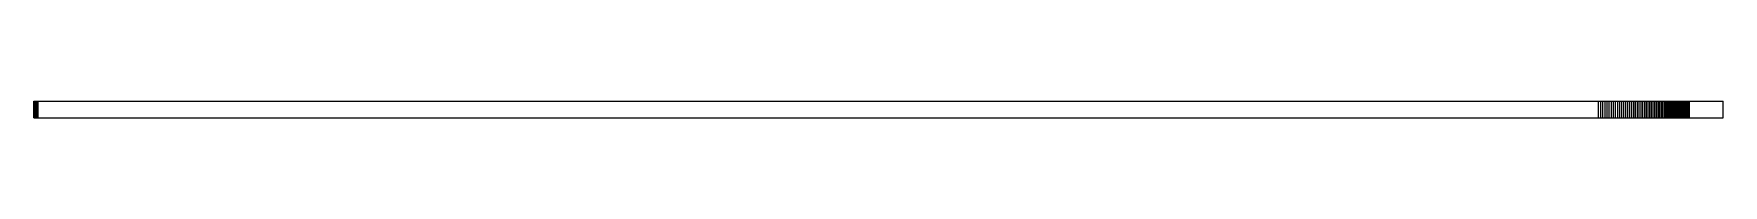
# Model space of a CAD drawing. Extents: x -120528 to -38681, y -40362 to 40632.
# Drawn here: x -53060 to -52553, y -29228 to -29223 of the extents above; entities that cross this region are included whole.
import ezdxf

# ---------------------------------------------------------------- set-up
doc = ezdxf.new("R2010")
doc.units = 0
doc.layers.get('0').update_dxf_attribs({"linetype": 'CONTINUOUS'})

msp = doc.modelspace()

# ---------------------------------------------------------------- linework, layer by layer
at = {"color": 40, "linetype": 'Continuous'}
for p, q in [((-53059.79, -29223.09), (-53059.78, -29223.09)), ((-53059.79, -29228.09), (-53059.79, -29223.09)), ((-53059.78, -29223.09), (-53059.77, -29223.09)), ((-53059.78, -29223.09), (-53059.78, -29223.09)), ((-53059.78, -29228.09), (-53059.78, -29223.09)), ((-53059.78, -29223.09), (-53059.78, -29223.09)), ((-53059.78, -29228.09), (-53059.78, -29223.09)), ((-53059.78, -29228.09), (-53059.78, -29223.09)), ((-53059.77, -29223.09), (-53059.76, -29223.09)), ((-53059.77, -29223.09), (-53059.77, -29223.09)), ((-53059.77, -29228.09), (-53059.77, -29223.09)), ((-53059.77, -29228.09), (-53059.77, -29223.09)), ((-53059.76, -29223.09), (-53059.75, -29223.09)), ((-53059.76, -29223.09), (-53059.76, -29223.09)), ((-53059.76, -29228.09), (-53059.76, -29223.09)), ((-53059.76, -29228.09), (-53059.76, -29223.09)), ((-53059.75, -29223.09), (-53059.74, -29223.09)), ((-53059.75, -29228.09), (-53059.75, -29223.09)), ((-53059.74, -29223.09), (-53059.73, -29223.09)), ((-53059.74, -29228.09), (-53059.74, -29223.09)), ((-53059.73, -29223.09), (-53059.72, -29223.09)), ((-53059.73, -29223.09), (-53059.73, -29223.09)), ((-53059.73, -29228.09), (-53059.73, -29223.09)), ((-53059.73, -29228.09), (-53059.73, -29223.09)), ((-53059.72, -29223.09), (-53059.71, -29223.09)), ((-53059.72, -29228.09), (-53059.72, -29223.09)), ((-53059.71, -29223.09), (-53059.69, -29223.09)), ((-53059.71, -29228.09), (-53059.71, -29223.09)), ((-53059.69, -29223.09), (-53059.68, -29223.09)), ((-53059.69, -29228.09), (-53059.69, -29223.09)), ((-53059.68, -29223.09), (-53059.67, -29223.09)), ((-53059.68, -29228.09), (-53059.68, -29223.09)), ((-53059.67, -29223.09), (-53059.66, -29223.09)), ((-53059.67, -29228.09), (-53059.67, -29223.09)), ((-53059.66, -29223.09), (-53059.64, -29223.09)), ((-53059.66, -29228.09), (-53059.66, -29223.09)), ((-53059.64, -29223.09), (-53059.63, -29223.09)), ((-53059.64, -29228.09), (-53059.64, -29223.09)), ((-53059.63, -29223.09), (-53059.62, -29223.09)), ((-53059.63, -29228.09), (-53059.63, -29223.09)), ((-53059.62, -29223.09), (-53059.6, -29223.09)), ((-53059.62, -29228.09), (-53059.62, -29223.09)), ((-53059.6, -29223.09), (-53059.59, -29223.09)), ((-53059.6, -29228.09), (-53059.6, -29223.09)), ((-53059.59, -29223.09), (-53059.57, -29223.09)), ((-53059.59, -29228.09), (-53059.59, -29223.09)), ((-53059.57, -29223.09), (-53059.55, -29223.09)), ((-53059.57, -29228.09), (-53059.57, -29223.09)), ((-53059.55, -29223.09), (-53059.53, -29223.09)), ((-53059.55, -29228.09), (-53059.55, -29223.09)), ((-53059.53, -29223.09), (-53059.52, -29223.09)), ((-53059.53, -29228.09), (-53059.53, -29223.09)), ((-53059.52, -29223.09), (-53059.5, -29223.09)), ((-53059.52, -29228.09), (-53059.52, -29223.09)), ((-53059.5, -29223.09), (-53059.48, -29223.09)), ((-53059.5, -29228.09), (-53059.5, -29223.09)), ((-53059.48, -29223.09), (-53059.46, -29223.09)), ((-53059.48, -29228.09), (-53059.48, -29223.09)), ((-53059.46, -29223.09), (-53059.44, -29223.09)), ((-53059.46, -29228.09), (-53059.46, -29223.09)), ((-53059.44, -29223.09), (-53059.42, -29223.09)), ((-53059.44, -29228.09), (-53059.44, -29223.09)), ((-53059.42, -29223.09), (-53059.4, -29223.09)), ((-53059.42, -29228.09), (-53059.42, -29223.09)), ((-53059.4, -29223.09), (-53059.38, -29223.09)), ((-53059.4, -29228.09), (-53059.4, -29223.09)), ((-53059.38, -29223.09), (-53059.35, -29223.09)), ((-53059.38, -29228.09), (-53059.38, -29223.09)), ((-53059.35, -29223.09), (-53059.33, -29223.09)), ((-53059.35, -29228.09), (-53059.35, -29223.09)), ((-53059.33, -29223.09), (-53059.31, -29223.09)), ((-53059.33, -29228.09), (-53059.33, -29223.09)), ((-53059.31, -29223.09), (-53059.28, -29223.09)), ((-53059.31, -29228.09), (-53059.31, -29223.09)), ((-53059.28, -29223.09), (-53059.26, -29223.09)), ((-53059.28, -29228.09), (-53059.28, -29223.09)), ((-53059.26, -29223.09), (-53059.24, -29223.09)), ((-53059.26, -29228.09), (-53059.26, -29223.09)), ((-53059.24, -29223.09), (-53059.21, -29223.09)), ((-53059.24, -29228.09), (-53059.24, -29223.09)), ((-53059.21, -29223.09), (-53059.19, -29223.09)), ((-53059.21, -29228.09), (-53059.21, -29223.09)), ((-53059.19, -29223.09), (-53059.16, -29223.09)), ((-53059.19, -29228.09), (-53059.19, -29223.09)), ((-53059.16, -29223.09), (-53059.13, -29223.09)), ((-53059.16, -29228.09), (-53059.16, -29223.09)), ((-53059.13, -29223.09), (-53059.11, -29223.09)), ((-53059.13, -29228.09), (-53059.13, -29223.09)), ((-53059.11, -29223.09), (-53059.08, -29223.09)), ((-53059.11, -29228.09), (-53059.11, -29223.09)), ((-53059.08, -29223.09), (-53059.05, -29223.09)), ((-53059.08, -29228.09), (-53059.08, -29223.09)), ((-53059.05, -29223.09), (-53059.02, -29223.09)), ((-53059.05, -29228.09), (-53059.05, -29223.09)), ((-53059.02, -29223.09), (-53059, -29223.09)), ((-53059.02, -29228.09), (-53059.02, -29223.09)), ((-53059, -29223.09), (-53058.97, -29223.09)), ((-53059, -29228.09), (-53059, -29223.09)), ((-53058.97, -29223.09), (-53058.94, -29223.09)), ((-53058.97, -29228.09), (-53058.97, -29223.09)), ((-53058.94, -29223.09), (-53058.91, -29223.09)), ((-53058.94, -29228.09), (-53058.94, -29223.09)), ((-53058.91, -29223.09), (-53058.88, -29223.09)), ((-53058.91, -29228.09), (-53058.91, -29223.09)), ((-53058.88, -29223.09), (-53058.85, -29223.09)), ((-53058.88, -29228.09), (-53058.88, -29223.09)), ((-53058.85, -29223.09), (-53058.82, -29223.09)), ((-53058.85, -29228.09), (-53058.85, -29223.09)), ((-53058.82, -29223.09), (-53058.79, -29223.09)), ((-53058.82, -29228.09), (-53058.82, -29223.09)), ((-53058.79, -29223.09), (-53058.76, -29223.09)), ((-53058.79, -29228.09), (-53058.79, -29223.09)), ((-53058.76, -29223.09), (-53058.73, -29223.09)), ((-53058.76, -29228.09), (-53058.76, -29223.09)), ((-53058.73, -29223.09), (-53058.7, -29223.09)), ((-53058.73, -29228.09), (-53058.73, -29223.09)), ((-53058.7, -29223.09), (-53058.67, -29223.09)), ((-53058.7, -29228.09), (-53058.7, -29223.09)), ((-53058.67, -29223.09), (-53058.63, -29223.09)), ((-53058.67, -29228.09), (-53058.67, -29223.09)), ((-53058.63, -29223.09), (-53058.6, -29223.09)), ((-53058.63, -29228.09), (-53058.63, -29223.09)), ((-53058.6, -29223.09), (-53058.57, -29223.09)), ((-53058.6, -29228.09), (-53058.6, -29223.09)), ((-53058.57, -29223.09), (-53058.54, -29223.09)), ((-53058.57, -29228.09), (-53058.57, -29223.09)), ((-53058.54, -29223.09), (-53058.5, -29223.09)), ((-53058.54, -29228.09), (-53058.54, -29223.09)), ((-53058.5, -29223.09), (-53058.08, -29223.09)), ((-53058.5, -29228.09), (-53058.5, -29223.09)), ((-53058.08, -29223.09), (-52590.63, -29223.09)), ((-52590.63, -29223.09), (-52589.97, -29223.09)), ((-52590.63, -29228.09), (-52590.63, -29223.09)), ((-52589.97, -29223.09), (-52589.32, -29223.09)), ((-52589.97, -29228.09), (-52589.97, -29223.09)), ((-52589.32, -29223.09), (-52588.67, -29223.09)), ((-52589.32, -29228.09), (-52589.32, -29223.09)), ((-52588.67, -29223.09), (-52588.03, -29223.09)), ((-52588.67, -29228.09), (-52588.67, -29223.09)), ((-52588.03, -29223.09), (-52587.39, -29223.09)), ((-52588.03, -29228.09), (-52588.03, -29223.09)), ((-52587.39, -29223.09), (-52586.75, -29223.09)), ((-52587.39, -29228.09), (-52587.39, -29223.09)), ((-52586.75, -29223.09), (-52586.12, -29223.09)), ((-52586.75, -29228.09), (-52586.75, -29223.09)), ((-52586.12, -29223.09), (-52585.49, -29223.09)), ((-52586.12, -29228.09), (-52586.12, -29223.09)), ((-52585.49, -29223.09), (-52584.87, -29223.09)), ((-52585.49, -29228.09), (-52585.49, -29223.09)), ((-52584.87, -29223.09), (-52584.25, -29223.09)), ((-52584.87, -29228.09), (-52584.87, -29223.09)), ((-52584.25, -29223.09), (-52583.64, -29223.09)), ((-52584.25, -29228.09), (-52584.25, -29223.09)), ((-52583.64, -29223.09), (-52583.03, -29223.09)), ((-52583.64, -29228.09), (-52583.64, -29223.09)), ((-52583.03, -29223.09), (-52582.43, -29223.09)), ((-52583.03, -29228.09), (-52583.03, -29223.09)), ((-52582.43, -29223.09), (-52581.84, -29223.09)), ((-52582.43, -29228.09), (-52582.43, -29223.09)), ((-52581.84, -29223.09), (-52581.25, -29223.09)), ((-52581.84, -29228.09), (-52581.84, -29223.09)), ((-52581.25, -29223.09), (-52580.66, -29223.09)), ((-52581.25, -29228.09), (-52581.25, -29223.09)), ((-52580.66, -29223.09), (-52580.08, -29223.09)), ((-52580.66, -29228.09), (-52580.66, -29223.09)), ((-52580.08, -29223.09), (-52579.51, -29223.09)), ((-52580.08, -29228.09), (-52580.08, -29223.09)), ((-52579.51, -29223.09), (-52578.95, -29223.09)), ((-52579.51, -29228.09), (-52579.51, -29223.09)), ((-52578.95, -29223.09), (-52578.39, -29223.09)), ((-52578.95, -29228.09), (-52578.95, -29223.09)), ((-52578.39, -29223.09), (-52577.84, -29223.09)), ((-52578.39, -29228.09), (-52578.39, -29223.09)), ((-52577.84, -29223.09), (-52577.3, -29223.09)), ((-52577.84, -29228.09), (-52577.84, -29223.09)), ((-52577.3, -29223.09), (-52576.76, -29223.09)), ((-52577.3, -29228.09), (-52577.3, -29223.09)), ((-52576.76, -29223.09), (-52576.23, -29223.09)), ((-52576.76, -29228.09), (-52576.76, -29223.09)), ((-52576.23, -29223.09), (-52575.71, -29223.09)), ((-52576.23, -29228.09), (-52576.23, -29223.09)), ((-52575.71, -29223.09), (-52575.2, -29223.09)), ((-52575.71, -29228.09), (-52575.71, -29223.09)), ((-52575.2, -29223.09), (-52574.69, -29223.09)), ((-52575.2, -29228.09), (-52575.2, -29223.09)), ((-52574.69, -29223.09), (-52574.19, -29223.09)), ((-52574.69, -29228.09), (-52574.69, -29223.09)), ((-52574.19, -29223.09), (-52573.71, -29223.09)), ((-52574.19, -29228.09), (-52574.19, -29223.09)), ((-52573.71, -29223.09), (-52573.23, -29223.09)), ((-52573.71, -29228.09), (-52573.71, -29223.09)), ((-52573.23, -29223.09), (-52572.75, -29223.09)), ((-52573.23, -29228.09), (-52573.23, -29223.09)), ((-52572.75, -29223.09), (-52572.29, -29223.09)), ((-52572.75, -29228.09), (-52572.75, -29223.09)), ((-52572.29, -29223.09), (-52571.84, -29223.09)), ((-52572.29, -29228.09), (-52572.29, -29223.09)), ((-52571.84, -29223.09), (-52571.4, -29223.09)), ((-52571.84, -29228.09), (-52571.84, -29223.09)), ((-52571.4, -29223.09), (-52570.96, -29223.09)), ((-52571.4, -29228.09), (-52571.4, -29223.09)), ((-52570.96, -29223.09), (-52570.54, -29223.09)), ((-52570.96, -29228.09), (-52570.96, -29223.09)), ((-52570.54, -29223.09), (-52570.12, -29223.09)), ((-52570.54, -29228.09), (-52570.54, -29223.09)), ((-52570.12, -29223.09), (-52569.72, -29223.09)), ((-52570.12, -29228.09), (-52570.12, -29223.09)), ((-52569.72, -29223.09), (-52569.32, -29223.09)), ((-52569.72, -29228.09), (-52569.72, -29223.09)), ((-52569.32, -29223.09), (-52568.94, -29223.09)), ((-52569.32, -29228.09), (-52569.32, -29223.09)), ((-52568.94, -29223.09), (-52568.57, -29223.09)), ((-52568.94, -29228.09), (-52568.94, -29223.09)), ((-52568.57, -29223.09), (-52568.21, -29223.09)), ((-52568.57, -29228.09), (-52568.57, -29223.09)), ((-52568.21, -29223.09), (-52567.85, -29223.09)), ((-52568.21, -29228.09), (-52568.21, -29223.09)), ((-52567.85, -29223.09), (-52567.51, -29223.09)), ((-52567.85, -29228.09), (-52567.85, -29223.09)), ((-52567.51, -29223.09), (-52567.19, -29223.09)), ((-52567.51, -29228.09), (-52567.51, -29223.09)), ((-52567.19, -29223.09), (-52566.87, -29223.09)), ((-52567.19, -29228.09), (-52567.19, -29223.09)), ((-52566.87, -29223.09), (-52566.56, -29223.09)), ((-52566.87, -29228.09), (-52566.87, -29223.09)), ((-52566.56, -29223.09), (-52566.27, -29223.09)), ((-52566.56, -29228.09), (-52566.56, -29223.09)), ((-52566.27, -29223.09), (-52565.99, -29223.09)), ((-52566.27, -29228.09), (-52566.27, -29223.09)), ((-52565.99, -29223.09), (-52565.72, -29223.09)), ((-52565.99, -29228.09), (-52565.99, -29223.09)), ((-52565.72, -29223.09), (-52565.46, -29223.09)), ((-52565.72, -29228.09), (-52565.72, -29223.09)), ((-52565.46, -29223.09), (-52565.22, -29223.09)), ((-52565.46, -29228.09), (-52565.46, -29223.09)), ((-52565.22, -29223.09), (-52564.99, -29223.09)), ((-52565.22, -29228.09), (-52565.22, -29223.09)), ((-52564.99, -29223.09), (-52564.77, -29223.09)), ((-52564.99, -29228.09), (-52564.99, -29223.09)), ((-52564.77, -29223.09), (-52564.57, -29223.09)), ((-52564.77, -29228.09), (-52564.77, -29223.09)), ((-52564.57, -29223.09), (-52564.37, -29223.09)), ((-52564.57, -29228.09), (-52564.57, -29223.09)), ((-52564.37, -29223.09), (-52564.2, -29223.09)), ((-52564.37, -29228.09), (-52564.37, -29223.09)), ((-52564.2, -29223.09), (-52564.03, -29223.09)), ((-52564.2, -29228.09), (-52564.2, -29223.09)), ((-52564.03, -29223.09), (-52563.88, -29223.09)), ((-52564.03, -29228.09), (-52564.03, -29223.09)), ((-52563.88, -29223.09), (-52563.75, -29223.09)), ((-52563.88, -29228.09), (-52563.88, -29223.09)), ((-52563.75, -29223.09), (-52563.62, -29223.09)), ((-52563.75, -29228.09), (-52563.75, -29223.09)), ((-52563.62, -29223.09), (-52563.52, -29223.09)), ((-52563.62, -29228.09), (-52563.62, -29223.09)), ((-52563.52, -29223.09), (-52563.42, -29223.09)), ((-52563.52, -29228.09), (-52563.52, -29223.09)), ((-52563.42, -29223.09), (-52563.35, -29223.09)), ((-52563.42, -29228.09), (-52563.42, -29223.09)), ((-52563.35, -29223.09), (-52553.27, -29223.09)), ((-52563.35, -29228.09), (-52563.35, -29223.09)), ((-52553.27, -29223.09), (-52553.24, -29223.09)), ((-52553.24, -29223.09), (-52553.23, -29223.09)), ((-52553.24, -29223.09), (-52553.24, -29223.09)), ((-52553.24, -29228.09), (-52553.24, -29223.09)), ((-52553.23, -29228.09), (-52553.23, -29223.09)), ((-53059.79, -29228.09), (-53059.78, -29228.09)), ((-53059.78, -29228.09), (-53059.77, -29228.09)), ((-53059.78, -29228.09), (-53059.78, -29228.09)), ((-53059.78, -29228.09), (-53059.78, -29228.09)), ((-53059.77, -29228.09), (-53059.76, -29228.09)), ((-53059.77, -29228.09), (-53059.77, -29228.09)), ((-53059.76, -29228.09), (-53059.75, -29228.09)), ((-53059.76, -29228.09), (-53059.76, -29228.09)), ((-53059.75, -29228.09), (-53059.74, -29228.09)), ((-53059.74, -29228.09), (-53059.73, -29228.09)), ((-53059.73, -29228.09), (-53059.72, -29228.09)), ((-53059.73, -29228.09), (-53059.73, -29228.09)), ((-53059.72, -29228.09), (-53059.71, -29228.09)), ((-53059.71, -29228.09), (-53059.69, -29228.09)), ((-53059.69, -29228.09), (-53059.68, -29228.09)), ((-53059.68, -29228.09), (-53059.67, -29228.09)), ((-53059.67, -29228.09), (-53059.66, -29228.09)), ((-53059.66, -29228.09), (-53059.64, -29228.09)), ((-53059.64, -29228.09), (-53059.63, -29228.09)), ((-53059.63, -29228.09), (-53059.62, -29228.09)), ((-53059.62, -29228.09), (-53059.6, -29228.09)), ((-53059.6, -29228.09), (-53059.59, -29228.09)), ((-53059.59, -29228.09), (-53059.57, -29228.09)), ((-53059.57, -29228.09), (-53059.55, -29228.09)), ((-53059.55, -29228.09), (-53059.53, -29228.09)), ((-53059.53, -29228.09), (-53059.52, -29228.09)), ((-53059.52, -29228.09), (-53059.5, -29228.09)), ((-53059.5, -29228.09), (-53059.48, -29228.09)), ((-53059.48, -29228.09), (-53059.46, -29228.09)), ((-53059.46, -29228.09), (-53059.44, -29228.09)), ((-53059.44, -29228.09), (-53059.42, -29228.09)), ((-53059.42, -29228.09), (-53059.4, -29228.09)), ((-53059.4, -29228.09), (-53059.38, -29228.09)), ((-53059.38, -29228.09), (-53059.35, -29228.09)), ((-53059.35, -29228.09), (-53059.33, -29228.09)), ((-53059.33, -29228.09), (-53059.31, -29228.09)), ((-53059.31, -29228.09), (-53059.28, -29228.09)), ((-53059.28, -29228.09), (-53059.26, -29228.09)), ((-53059.26, -29228.09), (-53059.24, -29228.09)), ((-53059.24, -29228.09), (-53059.21, -29228.09)), ((-53059.21, -29228.09), (-53059.19, -29228.09)), ((-53059.19, -29228.09), (-53059.16, -29228.09)), ((-53059.16, -29228.09), (-53059.13, -29228.09)), ((-53059.13, -29228.09), (-53059.11, -29228.09)), ((-53059.11, -29228.09), (-53059.08, -29228.09)), ((-53059.08, -29228.09), (-53059.05, -29228.09)), ((-53059.05, -29228.09), (-53059.02, -29228.09)), ((-53059.02, -29228.09), (-53059, -29228.09)), ((-53059, -29228.09), (-53058.97, -29228.09)), ((-53058.97, -29228.09), (-53058.94, -29228.09)), ((-53058.94, -29228.09), (-53058.91, -29228.09)), ((-53058.91, -29228.09), (-53058.88, -29228.09)), ((-53058.88, -29228.09), (-53058.85, -29228.09)), ((-53058.85, -29228.09), (-53058.82, -29228.09)), ((-53058.82, -29228.09), (-53058.79, -29228.09)), ((-53058.79, -29228.09), (-53058.76, -29228.09)), ((-53058.76, -29228.09), (-53058.73, -29228.09)), ((-53058.73, -29228.09), (-53058.7, -29228.09)), ((-53058.7, -29228.09), (-53058.67, -29228.09)), ((-53058.67, -29228.09), (-53058.63, -29228.09)), ((-53058.63, -29228.09), (-53058.6, -29228.09)), ((-53058.6, -29228.09), (-53058.57, -29228.09)), ((-53058.57, -29228.09), (-53058.54, -29228.09)), ((-53058.54, -29228.09), (-53058.5, -29228.09)), ((-53058.5, -29228.09), (-53058.08, -29228.09)), ((-53058.08, -29228.09), (-52590.63, -29228.09)), ((-52590.63, -29228.09), (-52589.97, -29228.09)), ((-52589.97, -29228.09), (-52589.32, -29228.09)), ((-52589.32, -29228.09), (-52588.67, -29228.09)), ((-52588.67, -29228.09), (-52588.03, -29228.09)), ((-52588.03, -29228.09), (-52587.39, -29228.09)), ((-52587.39, -29228.09), (-52586.75, -29228.09)), ((-52586.75, -29228.09), (-52586.12, -29228.09)), ((-52586.12, -29228.09), (-52585.49, -29228.09)), ((-52585.49, -29228.09), (-52584.87, -29228.09)), ((-52584.87, -29228.09), (-52584.25, -29228.09)), ((-52584.25, -29228.09), (-52583.64, -29228.09)), ((-52583.64, -29228.09), (-52583.03, -29228.09)), ((-52583.03, -29228.09), (-52582.43, -29228.09)), ((-52582.43, -29228.09), (-52581.84, -29228.09)), ((-52581.84, -29228.09), (-52581.25, -29228.09)), ((-52581.25, -29228.09), (-52580.66, -29228.09)), ((-52580.66, -29228.09), (-52580.08, -29228.09)), ((-52580.08, -29228.09), (-52579.51, -29228.09)), ((-52579.51, -29228.09), (-52578.95, -29228.09)), ((-52578.95, -29228.09), (-52578.39, -29228.09)), ((-52578.39, -29228.09), (-52577.84, -29228.09)), ((-52577.84, -29228.09), (-52577.3, -29228.09)), ((-52577.3, -29228.09), (-52576.76, -29228.09)), ((-52576.76, -29228.09), (-52576.23, -29228.09)), ((-52576.23, -29228.09), (-52575.71, -29228.09)), ((-52575.71, -29228.09), (-52575.2, -29228.09)), ((-52575.2, -29228.09), (-52574.69, -29228.09)), ((-52574.69, -29228.09), (-52574.19, -29228.09)), ((-52574.19, -29228.09), (-52573.71, -29228.09)), ((-52573.71, -29228.09), (-52573.23, -29228.09)), ((-52573.23, -29228.09), (-52572.75, -29228.09)), ((-52572.75, -29228.09), (-52572.29, -29228.09)), ((-52572.29, -29228.09), (-52571.84, -29228.09)), ((-52571.84, -29228.09), (-52571.4, -29228.09)), ((-52571.4, -29228.09), (-52570.96, -29228.09)), ((-52570.96, -29228.09), (-52570.54, -29228.09)), ((-52570.54, -29228.09), (-52570.12, -29228.09)), ((-52570.12, -29228.09), (-52569.72, -29228.09)), ((-52569.72, -29228.09), (-52569.32, -29228.09)), ((-52569.32, -29228.09), (-52568.94, -29228.09)), ((-52568.94, -29228.09), (-52568.57, -29228.09)), ((-52568.57, -29228.09), (-52568.21, -29228.09)), ((-52568.21, -29228.09), (-52567.85, -29228.09)), ((-52567.85, -29228.09), (-52567.51, -29228.09)), ((-52567.51, -29228.09), (-52567.19, -29228.09)), ((-52567.19, -29228.09), (-52566.87, -29228.09)), ((-52566.87, -29228.09), (-52566.56, -29228.09)), ((-52566.56, -29228.09), (-52566.27, -29228.09)), ((-52566.27, -29228.09), (-52565.99, -29228.09)), ((-52565.99, -29228.09), (-52565.72, -29228.09)), ((-52565.72, -29228.09), (-52565.46, -29228.09)), ((-52565.46, -29228.09), (-52565.22, -29228.09)), ((-52565.22, -29228.09), (-52564.99, -29228.09)), ((-52564.99, -29228.09), (-52564.77, -29228.09)), ((-52564.77, -29228.09), (-52564.57, -29228.09)), ((-52564.57, -29228.09), (-52564.37, -29228.09)), ((-52564.37, -29228.09), (-52564.2, -29228.09)), ((-52564.2, -29228.09), (-52564.03, -29228.09)), ((-52564.03, -29228.09), (-52563.88, -29228.09)), ((-52563.88, -29228.09), (-52563.75, -29228.09)), ((-52563.75, -29228.09), (-52563.62, -29228.09)), ((-52563.62, -29228.09), (-52563.52, -29228.09)), ((-52563.52, -29228.09), (-52563.42, -29228.09)), ((-52563.42, -29228.09), (-52563.35, -29228.09)), ((-52563.35, -29228.09), (-52553.27, -29228.09)), ((-52553.27, -29228.09), (-52553.24, -29228.09)), ((-52553.24, -29228.09), (-52553.23, -29228.09)), ((-52553.24, -29228.09), (-52553.24, -29228.09))]:
    msp.add_line(p, q, dxfattribs=at)

doc.saveas('drawing.dxf')
